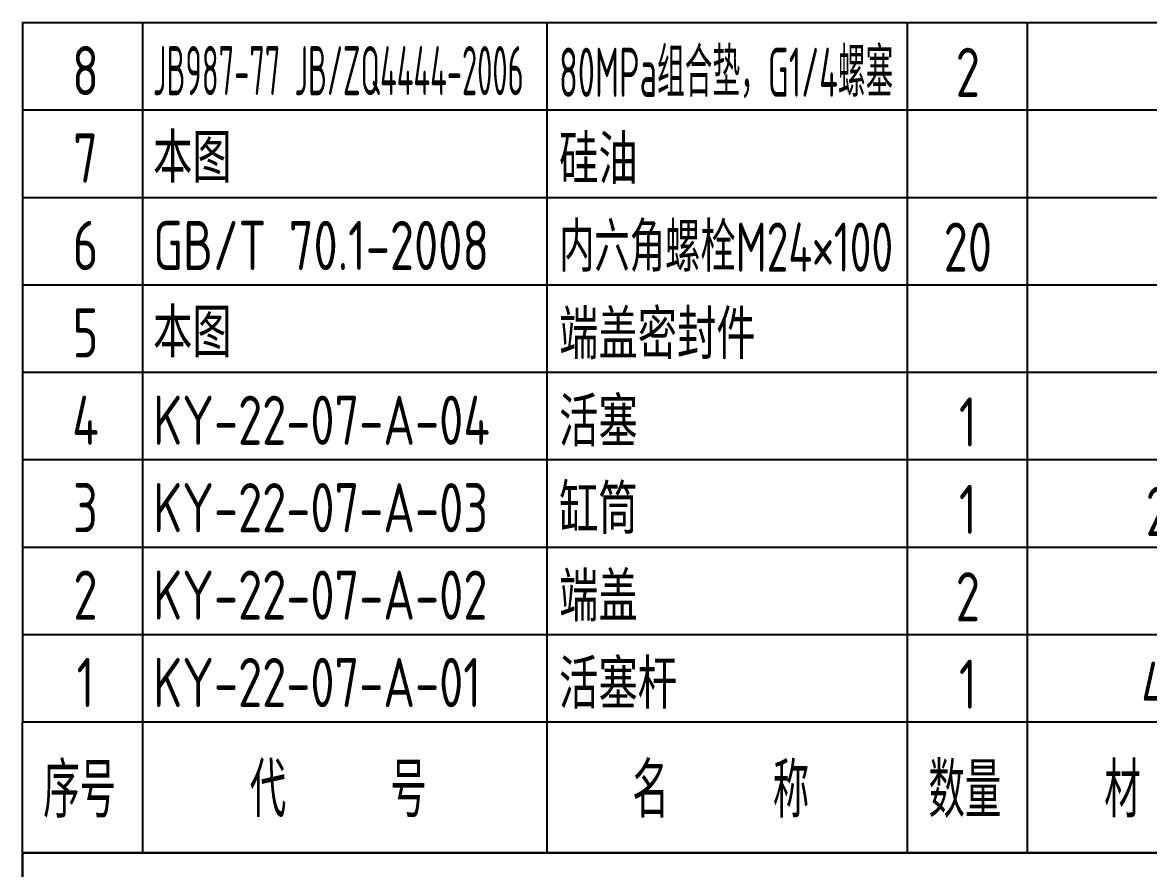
# Model space of a CAD drawing. Header units: millimetres. Extents: x -120 to 4920, y -120 to 3444.
# Drawn here: x 2640 to 3877, y 655 to 1584 of the extents above; entities that cross this region are included whole.
import ezdxf
from ezdxf.enums import TextEntityAlignment as Align

# ---------------------------------------------------------------- set-up
doc = ezdxf.new("R2010")
doc.units = ezdxf.units.MM
doc.header["$LTSCALE"] = 120
for name, color, linetype in [('1轮廓实线层', 7, 'Continuous'), ('2细线层', 4, 'Continuous'), ('6文字层', 3, 'Continuous'), ('图框层', 7, 'Continuous')]:
    doc.layers.add(name, color=color, linetype=linetype)
doc.layers.add('－A粗实线A－', color=7, linetype='Continuous', lineweight=30)
doc.styles.add('CHINESE', font='txt.shx', dxfattribs={"width": 0.8, "bigfont": '@~!hztxt.shx'})
doc.styles.add('PC_TEXTSTYLE', font='isocp.shx', dxfattribs={"width": 0.8, "bigfont": 'hzfs.shx'})

# ---------------------------------------------------------------- blocks, each defined once
blk = doc.blocks.new('PC_TITLE_BLOCK')
at = {"layer": '－A粗实线A－'}
for p, q in [((-180, 56), (0, 56)), ((-180, 0), (-180, 56))]:
    blk.add_line(p, q, dxfattribs=at)
at = {"style": 'PC_TEXTSTYLE', "flags": 1}
blk.add_attdef('备注', (0, 0), '', height=5, dxfattribs=at)
at = {"layer": '6文字层', "color": 4, "style": 'PC_TEXTSTYLE', "width": 1.502108}
blk.add_attdef('所属装配图号', text='', height=5, dxfattribs=at).set_placement((-51.6, 48.36), (-1.88, 48.36), align=Align.FIT)
at = {"layer": '6文字层', "color": 4, "flags": 8}
for tag, height, style, width, p, p2 in [('图样代号', 5, 'PC_TEXTSTYLE', 2.267969, (-51.56, 38.1), (-1.69, 38.1)), ('审核', 5, 'CHINESE', 1.217116, (-169.04, 8.14), (-155.68, 8.14)), ('重量', 3.5, 'CHINESE', 1.312257, (-35.02, 1.63), (-24.94, 1.63)), ('比例', 3.5, 'CHINESE', 1.315045, (-15.08, 1.76), (-5.23, 1.76))]:
    blk.add_attdef(tag, text='', height=height, dxfattribs=dict(at, style=style, width=width)).set_placement(p, p2, align=Align.FIT)
at = {"layer": '6文字层', "color": 4, "style": 'PC_TEXTSTYLE'}
for tag, width, p in [('材质', 0.67, (-26.5, 27.85)), ('产品型号', 0.708, (-100.52, 19.75)), ('引用规范', 0.708, (-26.5, 17.59)), ('图样名称', 0.708, (-100.52, 9.49))]:
    blk.add_attdef(tag, text='', height=5, dxfattribs=dict(at, width=width)).set_placement(p, align=Align.CENTER)
at = {"layer": '6文字层', "color": 4, "style": 'CHINESE', "flags": 8}
for tag, height, rotation, width, p, p2 in [('设计', 5, 0.4644, 2.773413, (-169.32, 21.96), (-155.46, 22.07)), ('共几页', 3.5, 0.2334, 0.620311, (-116.74, 1.82), (-109.71, 1.85)), ('第几页', 3.5, 0.3684, 0.62872, (-90.84, 1.72), (-83.71, 1.76))]:
    blk.add_attdef(tag, text='', height=height, rotation=rotation, dxfattribs=dict(at, width=width)).set_placement(p, p2, align=Align.FIT)
at = {"layer": '6文字层', "color": 4, "style": 'CHINESE'}
for tag, p, width in [('校核', (-169.17, 14.69), 1.4), ('批准', (-169.25, 0.86), 1.4), ('标记2', (-69.14, 0.77), 0.675), ('标记4', (-59.2, 0.7), 0.675), ('标记5', (-55.12, 0.79), 0.675), ('标记1', (-73.71, 0.53), 0.675), ('标记3', (-64.5, 0.55), 0.675), ('标记6', (-49.66, 0.6), 0.675), ('标记7', (-44.2, 0.46), 0.675)]:
    blk.add_attdef(tag, p, '', height=5, dxfattribs=dict(at, width=width))
blk = doc.blocks.new('PC_MXBTITLERECORD')
at = {"layer": '1轮廓实线层'}
blk.add_line((-180, 0), (-180, 12), dxfattribs=at)
at = {"layer": '2细线层'}
for p, q in [((-169, 12), (-169, 0)), ((-132, 12), (-132, 0)), ((-99, 12), (-99, 0)), ((-88, 12), (-88, 0))]:
    blk.add_line(p, q, dxfattribs=at)
at = {"style": 'PC_TEXTSTYLE', "flags": 1}
blk.add_attdef('Fo oFShowMe', (-53, 6), '', height=0.00000005, dxfattribs=at)
at = {"layer": '6文字层', "style": 'PC_TEXTSTYLE', "width": 0.667}
for s, p in [('序号', (-174.77, 6)), ('代     号', (-151.09, 6)), ('名     称', (-116.06, 6)), ('数量', (-93.71, 6)), ('材      料', (-71.89, 6))]:
    blk.add_text(s, height=5, dxfattribs=at).set_placement(p, align=Align.MIDDLE)
blk = doc.blocks.new('PC_MXB_BLOCK')
at = {"layer": '1轮廓实线层'}
blk.add_line((-180, 8), (-180, 0), dxfattribs=at)
at = {"layer": '2细线层'}
for p, q in [((-180, 8), (0, 8)), ((-169, 8), (-169, 0)), ((-132, 8), (-132, 0)), ((-99, 8), (-99, 0)), ((-88, 8), (-88, 0)), ((-180, 0), (0, 0))]:
    blk.add_line(p, q, dxfattribs=at)
at = {"layer": '6文字层', "style": 'PC_TEXTSTYLE'}
for tag, width, p, p2 in [('序号', 0.769182, (-178.38, 1.35), (-170.09, 1.35)), ('代号', 3.14773, (-168.05, 1.35), (-134.11, 1.35)), ('总重', 0.958888, (-41.2, 1.27), (-30.86, 1.27)), ('名称', 2.802424, (-130.87, 1.2), (-100.28, 1.2)), ('数量', 0.817449, (-97.88, 1.2), (-89, 1.2)), ('材料', 2.943328, (-86.43, 1.01), (-54.3, 1.01)), ('单重', 0.854038, (-52.21, 0.89), (-43, 0.89)), ('备注', 2.494074, (-28.61, 1.02), (-1.16, 1.02))]:
    blk.add_attdef(tag, text='', height=4.5, dxfattribs=dict(at, width=width)).set_placement(p, p2, align=Align.FIT)

msp = doc.modelspace()

# ---------------------------------------------------------------- block references
at = {"layer": '图框层'}
ref = msp.add_blockref('PC_MXB_BLOCK', (4800, 1488), dxfattribs=dict(at, xscale=12, yscale=12, zscale=12))
ref.add_attrib('代号', 'JB987-77 JB/ZQ4444-2006', dxfattribs={"layer": '6文字层', "height": 54, "style": 'PC_TEXTSTYLE', "width": 0.459796}).set_placement((2783.44, 1504.19), (3190.71, 1504.19), align=Align.FIT)
ref.add_attrib('序号', '8', dxfattribs={"layer": '6文字层', "height": 54, "style": 'PC_TEXTSTYLE', "width": 0.8}).set_placement((2709.18, 1504.19), align=Align.CENTER)
ref.add_attrib('名称', '80MPa组合垫，G1/4螺塞', dxfattribs={"layer": '6文字层', "height": 54, "style": 'PC_TEXTSTYLE', "width": 0.51412}).set_placement((3229.6, 1502.35), (3596.69, 1502.35), align=Align.FIT)
ref.add_attrib('数量', '2', dxfattribs={"layer": '6文字层', "height": 54, "style": 'PC_TEXTSTYLE', "width": 0.8}).set_placement((3678.72, 1502.35), align=Align.CENTER)
ref = msp.add_blockref('PC_MXB_BLOCK', (4800, 1392), dxfattribs=dict(at, xscale=12, yscale=12, zscale=12))
ref.add_attrib('代号', '本图', (2783.44, 1408.19), dxfattribs={"layer": '6文字层', "height": 54, "style": 'PC_TEXTSTYLE', "width": 0.8})
ref.add_attrib('序号', '7', dxfattribs={"layer": '6文字层', "height": 54, "style": 'PC_TEXTSTYLE', "width": 0.8}).set_placement((2709.18, 1408.19), align=Align.CENTER)
ref.add_attrib('名称', '硅油', (3229.6, 1406.35), dxfattribs={"layer": '6文字层', "height": 54, "style": 'PC_TEXTSTYLE', "width": 0.8})
ref = msp.add_blockref('PC_MXB_BLOCK', (4800, 1296), dxfattribs=dict(at, xscale=12, yscale=12, zscale=12))
ref.add_attrib('代号', 'GB/T 70.1-2008', (2783.44, 1312.19), dxfattribs={"layer": '6文字层', "height": 54, "style": 'PC_TEXTSTYLE', "width": 0.8})
ref.add_attrib('序号', '6', dxfattribs={"layer": '6文字层', "height": 54, "style": 'PC_TEXTSTYLE', "width": 0.8}).set_placement((2709.18, 1312.19), align=Align.CENTER)
ref.add_attrib('名称', '内六角螺栓M24×100', dxfattribs={"layer": '6文字层', "height": 54, "style": 'PC_TEXTSTYLE', "width": 0.629918}).set_placement((3229.6, 1310.35), (3596.69, 1310.35), align=Align.FIT)
ref.add_attrib('数量', '20', dxfattribs={"layer": '6文字层', "height": 54, "style": 'PC_TEXTSTYLE', "width": 0.8}).set_placement((3678.72, 1310.35), align=Align.CENTER)
ref = msp.add_blockref('PC_MXB_BLOCK', (4800, 1200), dxfattribs=dict(at, xscale=12, yscale=12, zscale=12))
ref.add_attrib('代号', '本图', (2783.44, 1216.19), dxfattribs={"layer": '6文字层', "height": 54, "style": 'PC_TEXTSTYLE', "width": 0.8})
ref.add_attrib('序号', '5', dxfattribs={"layer": '6文字层', "height": 54, "style": 'PC_TEXTSTYLE', "width": 0.8}).set_placement((2709.18, 1216.19), align=Align.CENTER)
ref.add_attrib('名称', '端盖密封件', (3229.6, 1214.35), dxfattribs={"layer": '6文字层', "height": 54, "style": 'PC_TEXTSTYLE', "width": 0.8})
ref = msp.add_blockref('PC_MXB_BLOCK', (4800, 1104), dxfattribs=dict(at, xscale=12, yscale=12, zscale=12))
ref.add_attrib('代号', 'KY-22-07-A-04', (2783.44, 1120.19), dxfattribs={"layer": '6文字层', "height": 54, "style": 'PC_TEXTSTYLE', "width": 0.8})
ref.add_attrib('序号', '4', dxfattribs={"layer": '6文字层', "height": 54, "style": 'PC_TEXTSTYLE', "width": 0.8}).set_placement((2709.18, 1120.19), align=Align.CENTER)
ref.add_attrib('名称', '活塞', (3229.6, 1118.35), dxfattribs={"layer": '6文字层', "height": 54, "style": 'PC_TEXTSTYLE', "width": 0.8})
ref.add_attrib('数量', '1', dxfattribs={"layer": '6文字层', "height": 54, "style": 'PC_TEXTSTYLE', "width": 0.8}).set_placement((3678.72, 1118.35), align=Align.CENTER)
ref = msp.add_blockref('PC_MXB_BLOCK', (4800, 1008), dxfattribs=dict(at, xscale=12, yscale=12, zscale=12))
ref.add_attrib('材料', '27SiMn', dxfattribs={"layer": '6文字层', "height": 54, "style": 'PC_TEXTSTYLE', "width": 0.8}).set_placement((3955.58, 1020.12), align=Align.CENTER)
ref.add_attrib('代号', 'KY-22-07-A-03', (2783.44, 1024.19), dxfattribs={"layer": '6文字层', "height": 54, "style": 'PC_TEXTSTYLE', "width": 0.8})
ref.add_attrib('序号', '3', dxfattribs={"layer": '6文字层', "height": 54, "style": 'PC_TEXTSTYLE', "width": 0.8}).set_placement((2709.18, 1024.19), align=Align.CENTER)
ref.add_attrib('名称', '缸筒', (3229.6, 1022.35), dxfattribs={"layer": '6文字层', "height": 54, "style": 'PC_TEXTSTYLE', "width": 0.8})
ref.add_attrib('数量', '1', dxfattribs={"layer": '6文字层', "height": 54, "style": 'PC_TEXTSTYLE', "width": 0.8}).set_placement((3678.72, 1022.35), align=Align.CENTER)
ref = msp.add_blockref('PC_MXB_BLOCK', (4800, 912), dxfattribs=dict(at, xscale=12, yscale=12, zscale=12))
ref.add_attrib('代号', 'KY-22-07-A-02', (2783.44, 928.19), dxfattribs={"layer": '6文字层', "height": 54, "style": 'PC_TEXTSTYLE', "width": 0.8})
ref.add_attrib('序号', '2', dxfattribs={"layer": '6文字层', "height": 54, "style": 'PC_TEXTSTYLE', "width": 0.8}).set_placement((2709.18, 928.19), align=Align.CENTER)
ref.add_attrib('名称', '端盖', (3229.6, 926.35), dxfattribs={"layer": '6文字层', "height": 54, "style": 'PC_TEXTSTYLE', "width": 0.8})
ref.add_attrib('数量', '2', dxfattribs={"layer": '6文字层', "height": 54, "style": 'PC_TEXTSTYLE', "width": 0.8}).set_placement((3678.72, 926.35), align=Align.CENTER)
ref = msp.add_blockref('PC_MXB_BLOCK', (4800, 816), dxfattribs=dict(at, xscale=12, yscale=12, zscale=12))
ref.add_attrib('材料', '42CrMo', dxfattribs={"layer": '6文字层', "height": 54, "style": 'PC_TEXTSTYLE', "width": 0.8}).set_placement((3955.58, 828.12), align=Align.CENTER)
ref.add_attrib('代号', 'KY-22-07-A-01', (2783.44, 832.19), dxfattribs={"layer": '6文字层', "height": 54, "style": 'PC_TEXTSTYLE', "width": 0.8})
ref.add_attrib('序号', '1', dxfattribs={"layer": '6文字层', "height": 54, "style": 'PC_TEXTSTYLE', "width": 0.8}).set_placement((2709.18, 832.19), align=Align.CENTER)
ref.add_attrib('名称', '活塞杆', (3229.6, 830.35), dxfattribs={"layer": '6文字层', "height": 54, "style": 'PC_TEXTSTYLE', "width": 0.8})
ref.add_attrib('数量', '1', dxfattribs={"layer": '6文字层', "height": 54, "style": 'PC_TEXTSTYLE', "width": 0.8}).set_placement((3678.72, 830.35), align=Align.CENTER)
at = {"layer": '图框层', "xscale": 12, "yscale": 12, "zscale": 12}
for name, p in [('PC_MXBTITLERECORD', (4800, 672)), ('PC_TITLE_BLOCK', (4800, 0))]:
    msp.add_blockref(name, p, dxfattribs=at)

doc.saveas('drawing.dxf')
